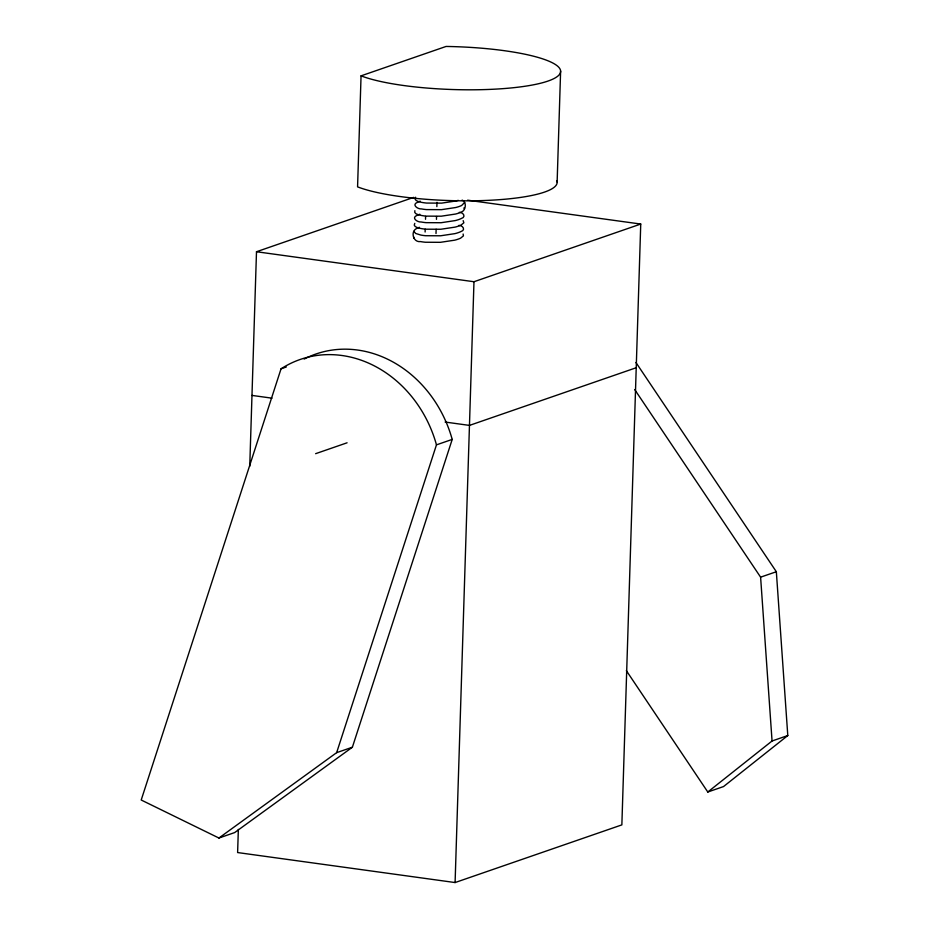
<?xml version="1.0" encoding="UTF-8"?>
<svg xmlns="http://www.w3.org/2000/svg" width="929" height="929" viewBox="0 0 929 929"><rect width="100%" height="100%" fill="white"/><g stroke="black" fill="none" stroke-linecap="round" stroke-linejoin="round"><path stroke-width="1.39" d="M238.347 829.411L237.615 852.555L455.094 882.55L621.861 824.882L640.743 224.052L467.624 200.188M249.75 466.3L256.497 251.736L413.695 197.378M361.056 75.853A106.719 21.46 1.8 0 0 492.254 89.289A106.719 21.46 1.8 0 0 558.039 66.54A106.719 21.46 1.8 0 0 446.071 46.45L361.056 75.853L357.572 186.868A106.719 21.46 1.8 0 0 481.361 200.606A106.719 21.46 1.8 0 0 556.843 180.737M463.118 234.027L463.432 235.861L460.633 238.126A50.166 10.091 1.8 0 1 454.734 240.17L440.439 242.318L425.447 242.248A14.62 2.938 1.8 0 1 420.582 241.586C412.94 242.678 410.246 231.17 416.831 228.383A50.166 10.091 1.8 0 1 419.432 227.315M425.11 232.006L425.203 229.173M425.517 219.256L425.598 216.422M436.003 233.504L436.142 229.254M436.456 219.337L436.537 216.503M436.851 206.586L436.99 202.336M414.868 210.674C413.393 214.123 419.165 214.866 421.406 215.458A14.62 2.938 1.8 0 0 426.272 216.132L441.252 216.19L455.558 214.042A50.166 10.091 1.8 0 0 461.446 212.009C466.021 210.465 466.869 201.779 462.143 200.083M455.094 882.55L473.976 281.731L640.743 224.052M557.133 182.096L560.617 71.08M413.649 237.929L413.823 237.174M464.628 202.464L461.655 205.472A50.166 10.091 1.8 0 1 455.756 207.515L441.461 209.664L426.481 209.594A14.62 2.938 1.8 0 1 421.615 208.932C417.585 209.315 411.257 204.519 417.655 202.255A50.166 10.091 1.8 0 1 420.256 201.187M286.283 367.001L281.046 368.813L141.208 800.008L218.919 838.028L234.654 832.581L352.381 747.218L452.202 439.417A116.729 101.145 70.9 0 0 304.178 359.058M218.919 838.028L336.646 752.653L436.467 444.852L452.202 439.417M415.611 197.227C413.08 200.664 419.525 201.965 421.824 202.394A14.62 2.938 1.8 0 0 426.678 203.068L441.67 203.126L455.965 200.978A50.166 10.091 1.8 0 0 458.229 200.35M414.787 223.355C412.267 226.792 418.712 228.081 421 228.522A14.62 2.938 1.8 0 0 425.865 229.196L440.845 229.254L455.14 227.106A50.166 10.091 1.8 0 0 461.039 225.062L463.85 222.797L463.165 220.626M626.343 670.633L707.793 792.007L772.057 740.994L787.792 735.547L776.342 571.73L635.935 362.496M787.792 735.547L723.528 786.573L707.793 792.007M315.628 453.677L347.086 442.796M636.226 367.733L469.459 425.401L445.13 422.045M772.057 740.994L760.607 577.164L776.342 571.73M336.646 752.653L352.381 747.218M256.497 251.736L473.976 281.731M251.98 395.417L272.011 398.169M459.309 212.323C463.374 212.23 466.358 217.142 461.248 218.536A50.166 10.091 1.8 0 1 455.349 220.568L441.054 222.728L426.063 222.658A14.62 2.938 1.8 0 1 421.209 221.985C417.179 222.379 410.85 217.583 417.237 215.319A50.166 10.091 1.8 0 1 419.85 214.251M458.891 225.387C462.956 225.294 465.952 230.195 460.83 231.6A50.166 10.091 1.8 0 1 454.931 233.632L440.636 235.78L425.656 235.722A14.62 2.938 1.8 0 1 420.791 235.049L415.704 233.469L413.858 231.391M463.931 207.91L464.419 208.99M634.728 389.588L760.607 577.164M281.046 368.813A116.729 101.145 70.9 0 1 436.467 444.852"/></g></svg>
